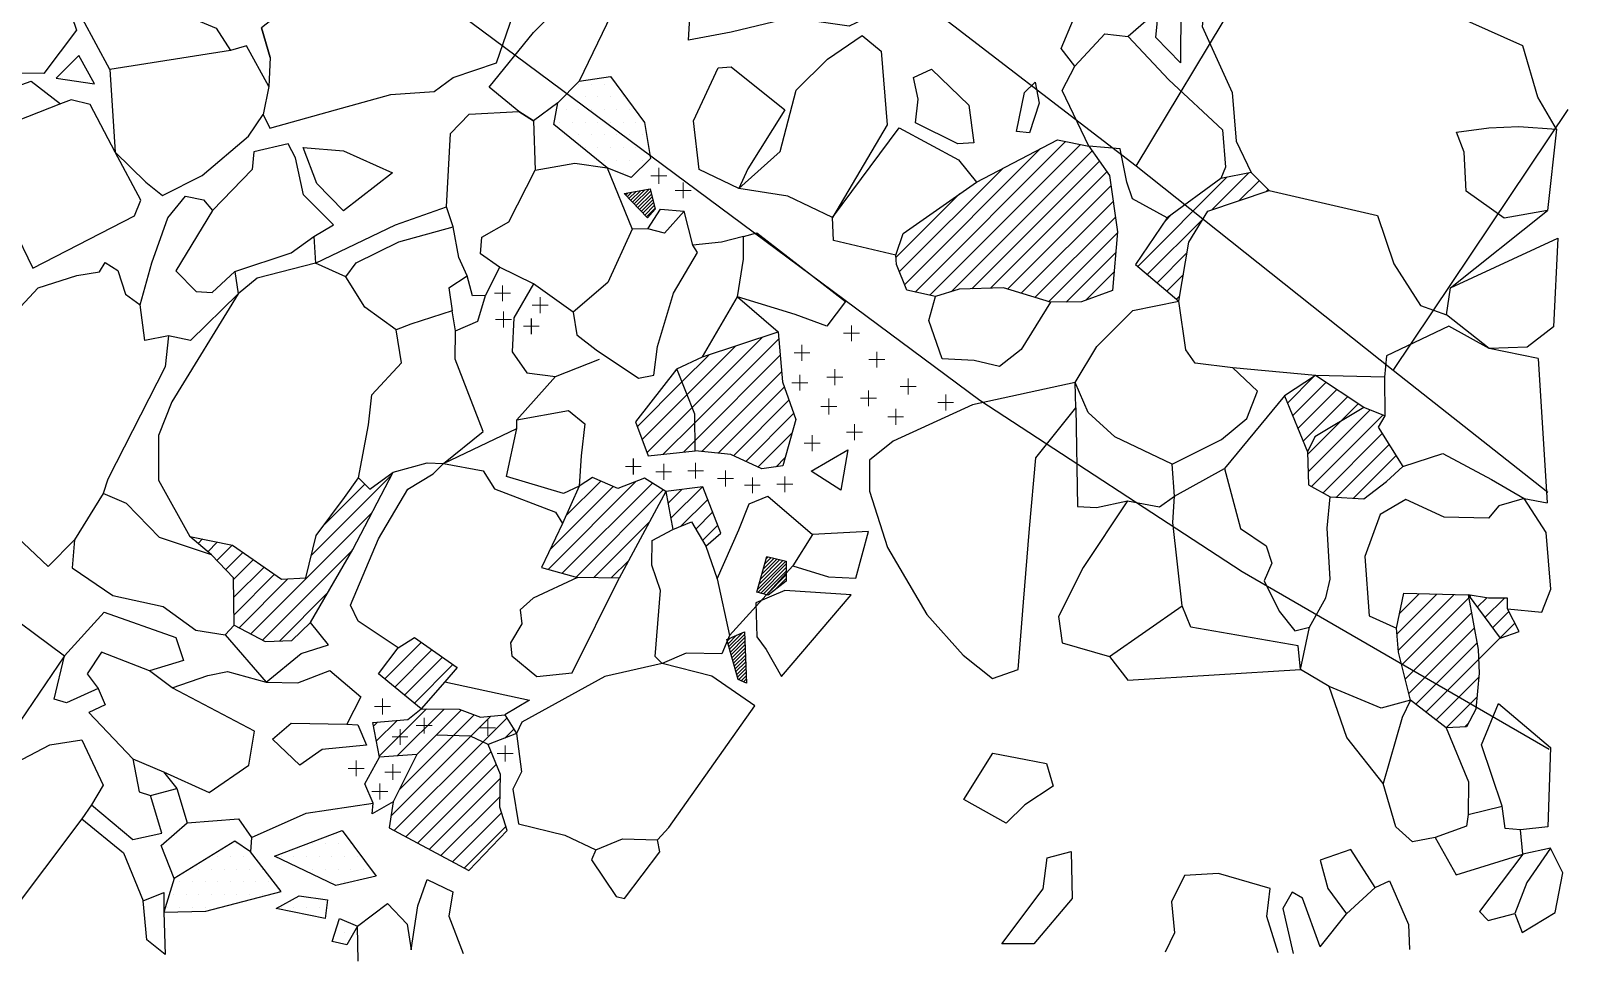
# Model space of a CAD drawing. Header units: metres. Extents: x -4.4 to -1.98, y -17.3 to -13.5.
# Drawn here: x -3.497 to -1.979, y -17.303 to -16.385 of the extents above; entities that cross this region are included whole.
import ezdxf

# ---------------------------------------------------------------- set-up
doc = ezdxf.new("R2010")
doc.units = ezdxf.units.M
doc.header["$LTSCALE"] = 25
doc.header["$MEASUREMENT"] = 0
doc.linetypes.add('STRICHPUNKTX2', pattern=[2, 1, -0.5, 0, -0.5])
doc.layers.get('0').update_dxf_attribs({"linetype": 'CONTINUOUS'})
for name, color, linetype in [('FEUER', 1, 'CONTINUOUS'), ('GRABUNGSGRENZE', 3, 'STRICHPUNKTX2'), ('KNOCHEN', 2, 'CONTINUOUS'), ('KNOCHENSCHRAFF', 2, 'CONTINUOUS'), ('STEINE', 4, 'CONTINUOUS'), ('STEINESCHRAFF', 4, 'CONTINUOUS')]:
    doc.layers.add(name, color=color, linetype=linetype)

# ---------------------------------------------------------------- blocks, each defined once
blk = doc.blocks.new('*X1')
at = {"color": 0}
for p, q in [((-214.11, -1621.25), (-204.77, -1611.91)), ((-207.92, -1613.3), (-205.97, -1611.34)), ((-212.92, -1621.83), (-204.71, -1613.62)), ((-211.16, -1621.84), (-204.2, -1614.87)), ((-208.9, -1621.35), (-203.17, -1615.62)), ((-206.65, -1620.86), (-202.15, -1616.36)), ((-215.29, -1620.67), (-212.66, -1618.03)), ((-204.55, -1620.53), (-201.28, -1617.26)), ((-216.48, -1620.08), (-215.36, -1618.96)), ((-202.47, -1620.21), (-200.91, -1618.65)), ((-262.43, -1664.27), (-247.56, -1649.4)), ((-260.97, -1664.58), (-246.09, -1649.69)), ((-263.47, -1663.54), (-250.03, -1650.1)), ((-258.86, -1664.23), (-244.95, -1650.32)), ((-256.81, -1663.95), (-244.22, -1651.36)), ((-263.98, -1662.28), (-253.72, -1652.02)), ((-254.98, -1663.89), (-243.49, -1652.4)), ((-240.45, -1661.74), (-231.67, -1652.96)), ((-233.08, -1656.13), (-229.46, -1652.51)), ((-253.29, -1663.97), (-243.09, -1653.77)), ((-230.42, -1655.24), (-228.45, -1653.27)), ((-227.76, -1654.35), (-227.56, -1654.15)), ((-264.31, -1660.84), (-258.04, -1654.58)), ((-251.94, -1664.38), (-242.87, -1655.32)), ((-250.59, -1664.8), (-242.65, -1656.86)), ((-239.5, -1662.55), (-234.01, -1657.06)), ((-237.81, -1657.32), (-237.08, -1656.59)), ((-249.24, -1665.22), (-242.44, -1658.43)), ((-247.5, -1665.25), (-242.62, -1660.37)), ((-238.54, -1663.36), (-235.59, -1660.41)), ((-245.54, -1665.05), (-242.79, -1662.31)), ((-237.58, -1664.17), (-235.94, -1662.53)), ((-236.62, -1664.98), (-236.3, -1664.65)), ((-284.95, -1674.41), (-280.12, -1669.59)), ((-284.44, -1675.68), (-277.48, -1668.71)), ((-284.17, -1677.17), (-275.88, -1668.88)), ((-285.45, -1673.14), (-282.77, -1670.47)), ((-284.15, -1678.92), (-275.74, -1670.51)), ((-286.1, -1672.03), (-285.95, -1671.88)), ((-285.95, -1671.88), (-285.89, -1671.82)), ((-283.48, -1680.01), (-275.61, -1672.15)), ((-225.66, -1675.23), (-223.05, -1672.62)), ((-289.86, -1677.56), (-285.45, -1673.14)), ((-281.87, -1680.18), (-275.35, -1673.65)), ((-225.15, -1676.48), (-221.87, -1673.21)), ((-224.63, -1677.74), (-220.81, -1673.91)), ((-289.38, -1678.84), (-284.95, -1674.41)), ((-288.89, -1680.12), (-284.44, -1675.68)), ((-280.36, -1680.43), (-274.88, -1674.95)), ((-224.12, -1678.99), (-219.74, -1674.62)), ((-220.42, -1677.06), (-218.68, -1675.32)), ((-287.29, -1680.29), (-284.17, -1677.17)), ((-279.15, -1680.99), (-274.42, -1676.26)), ((-223.67, -1680.31), (-220.42, -1677.06)), ((-223.62, -1682.02), (-217.52, -1675.92)), ((-223.29, -1683.47), (-216.24, -1676.42)), ((-277.95, -1681.56), (-274.58, -1678.19)), ((-222.15, -1684.1), (-216.31, -1678.25)), ((-285.3, -1680.07), (-284.15, -1678.92)), ((-220.81, -1684.52), (-215.62, -1679.33)), ((-276.15, -1681.53), (-275.27, -1680.64)), ((-219.15, -1684.63), (-214.94, -1680.42)), ((-322.04, -1690.29), (-314.14, -1682.39)), ((-320.76, -1687.25), (-316.75, -1683.23)), ((-298.66, -1691.66), (-289.95, -1682.95)), ((-297.27, -1692.04), (-288.36, -1683.13)), ((-296.89, -1686.35), (-293.46, -1682.93)), ((-298.46, -1689.69), (-292.23, -1683.46)), ((-295.88, -1692.42), (-287.28, -1683.81)), ((-286.82, -1685.13), (-285.46, -1683.77)), ((-286.54, -1686.61), (-283.44, -1683.52)), ((-285.57, -1687.41), (-282.9, -1684.74)), ((-328.01, -1698.03), (-316.06, -1686.08)), ((-284.08, -1687.68), (-282.41, -1686.01)), ((-294.17, -1692.47), (-288.65, -1686.95)), ((-283.42, -1688.79), (-281.91, -1687.29)), ((-333.21, -1689.09), (-332.77, -1688.65)), ((-332.26, -1689.91), (-331.31, -1688.95)), ((-331.36, -1690.77), (-329.84, -1689.25)), ((-330.48, -1691.66), (-328.79, -1689.97)), ((-329.7, -1692.64), (-327.74, -1690.69)), ((-326.86, -1698.65), (-318, -1689.79)), ((-292.43, -1692.5), (-290.7, -1690.77)), ((-329.68, -1694.4), (-326.7, -1691.42)), ((-329.66, -1696.15), (-325.66, -1692.14)), ((-329.16, -1697.41), (-324.34, -1692.59)), ((-325.17, -1698.73), (-320.43, -1693.98)), ((-214.84, -1698), (-210.93, -1694.09)), ((-214.7, -1699.63), (-209.21, -1694.13)), ((-214.58, -1695.97), (-212.66, -1694.05)), ((-214.38, -1701.07), (-207.76, -1694.45)), ((-207.67, -1694.36), (-207.52, -1694.21)), ((-206.92, -1695.38), (-205.99, -1694.45)), ((-206.17, -1696.4), (-204.25, -1694.48)), ((-214.03, -1702.49), (-207.49, -1695.95)), ((-211.99, -1705.75), (-203.2, -1696.97)), ((-205.42, -1697.42), (-203.81, -1695.81)), ((-213.68, -1703.91), (-207.23, -1697.45)), ((-314.77, -1702.47), (-311.17, -1698.86)), ((-313.8, -1703.27), (-310.13, -1699.59)), ((-212.98, -1704.97), (-206.96, -1698.95)), ((-312.83, -1704.06), (-309.09, -1700.32)), ((-311.86, -1704.86), (-308.05, -1701.05)), ((-211, -1706.53), (-206.79, -1702.32)), ((-210, -1707.3), (-206.95, -1704.25)), ((-315.33, -1710.1), (-310.65, -1705.42)), ((-313.54, -1710.07), (-308.91, -1705.45)), ((-311.64, -1709.95), (-307.23, -1705.54)), ((-307.99, -1708.06), (-305.94, -1706.01)), ((-315.9, -1707.14), (-315.51, -1706.74)), ((-315.62, -1708.62), (-313.57, -1706.57)), ((-306.29, -1708.12), (-304.31, -1706.15)), ((-305.08, -1708.69), (-302.74, -1706.35)), ((-302.93, -1708.31), (-302.05, -1707.43)), ((-208.14, -1707.2), (-207.81, -1706.87)), ((-314.17, -1716.01), (-306.29, -1708.12)), ((-313.84, -1717.44), (-305.08, -1708.69)), ((-313.33, -1713.4), (-307.99, -1708.06)), ((-312.69, -1718.06), (-304.28, -1709.65)), ((-311.54, -1718.68), (-303.76, -1710.9)), ((-310.39, -1719.3), (-303.36, -1712.27)), ((-309.24, -1719.91), (-303.39, -1714.07)), ((-308.09, -1720.53), (-303.24, -1715.69)), ((-306.94, -1721.15), (-302.82, -1717.04))]:
    blk.add_line(p, q, dxfattribs=at)
blk = doc.blocks.new('LB')
at = {"layer": 'FEUER', "const_width": 0.1}
for points in [[(0, 0), (0, -1.6)], [(-0.8, -0.8), (0.8, -0.8)]]:
    blk.add_lwpolyline(points, dxfattribs=at)
blk = doc.blocks.new('*X5')
at = {"color": 0}
for p, q in [((-383.75, -1680), (-383.75, -1680)), ((-386.875, -1681.25), (-386.875, -1681.25)), ((-385.625, -1681.25), (-385.625, -1681.25)), ((-384.375, -1681.25), (-384.375, -1681.25)), ((-387.5, -1682.5), (-387.5, -1682.5)), ((-386.25, -1682.5), (-386.25, -1682.5)), ((-385, -1682.5), (-385, -1682.5)), ((-417.5, -1697.5), (-417.5, -1697.5)), ((-416.25, -1697.5), (-416.25, -1697.5)), ((-420, -1700), (-420, -1700)), ((-419.375, -1698.75), (-419.375, -1698.75)), ((-418.75, -1700), (-418.75, -1700)), ((-418.125, -1698.75), (-418.125, -1698.75)), ((-417.5, -1700), (-417.5, -1700)), ((-416.875, -1698.75), (-416.875, -1698.75)), ((-416.25, -1700), (-416.25, -1700)), ((-420.625, -1701.25), (-420.625, -1701.25)), ((-419.375, -1701.25), (-419.375, -1701.25)), ((-418.125, -1701.25), (-418.125, -1701.25)), ((-416.875, -1701.25), (-416.875, -1701.25)), ((-415.625, -1701.25), (-415.625, -1701.25)), ((-421.25, -1702.5), (-421.25, -1702.5)), ((-420, -1702.5), (-420, -1702.5)), ((-418.75, -1702.5), (-418.75, -1702.5)), ((-417.5, -1702.5), (-417.5, -1702.5)), ((-416.25, -1702.5), (-416.25, -1702.5)), ((-420.625, -1703.75), (-420.625, -1703.75)), ((-419.375, -1703.75), (-419.375, -1703.75)), ((-418.125, -1703.75), (-418.125, -1703.75)), ((-416.875, -1703.75), (-416.875, -1703.75)), ((-421.25, -1705), (-421.25, -1705)), ((-420, -1705), (-420, -1705)), ((-418.75, -1705), (-418.75, -1705)), ((-417.5, -1705), (-417.5, -1705)), ((-420, -1707.5), (-420, -1707.5)), ((-418.125, -1706.25), (-418.125, -1706.25)), ((-421.875, -1708.75), (-421.875, -1708.75)), ((-420.625, -1708.75), (-420.625, -1708.75)), ((-419.375, -1708.75), (-419.375, -1708.75)), ((-422.5, -1710), (-422.5, -1710)), ((-421.25, -1710), (-421.25, -1710)), ((-420, -1710), (-420, -1710)), ((-418.75, -1710), (-418.75, -1710)), ((-421.875, -1711.25), (-421.875, -1711.25)), ((-420.625, -1711.25), (-420.625, -1711.25)), ((-419.375, -1711.25), (-419.375, -1711.25)), ((-329.375, -1718.75), (-329.375, -1718.75)), ((-321.875, -1718.75), (-321.875, -1718.75)), ((-320.625, -1718.75), (-320.625, -1718.75)), ((-319.375, -1718.75), (-319.375, -1718.75)), ((-318.125, -1718.75), (-318.125, -1718.75)), ((-333.125, -1721.25), (-333.125, -1721.25)), ((-331.875, -1721.25), (-331.875, -1721.25)), ((-331.25, -1720), (-331.25, -1720)), ((-330.625, -1721.25), (-330.625, -1721.25)), ((-330, -1720), (-330, -1720)), ((-329.375, -1721.25), (-329.375, -1721.25)), ((-328.75, -1720), (-328.75, -1720)), ((-328.125, -1721.25), (-328.125, -1721.25)), ((-326.875, -1721.25), (-326.875, -1721.25)), ((-325, -1720), (-325, -1720)), ((-323.75, -1720), (-323.75, -1720)), ((-322.5, -1720), (-322.5, -1720)), ((-321.875, -1721.25), (-321.875, -1721.25)), ((-321.25, -1720), (-321.25, -1720)), ((-320.625, -1721.25), (-320.625, -1721.25)), ((-320, -1720), (-320, -1720)), ((-319.375, -1721.25), (-319.375, -1721.25)), ((-318.75, -1720), (-318.75, -1720)), ((-318.125, -1721.25), (-318.125, -1721.25)), ((-317.5, -1720), (-317.5, -1720)), ((-316.875, -1721.25), (-316.875, -1721.25)), ((-335, -1722.5), (-335, -1722.5)), ((-333.75, -1722.5), (-333.75, -1722.5)), ((-332.5, -1722.5), (-332.5, -1722.5)), ((-331.25, -1722.5), (-331.25, -1722.5)), ((-330, -1722.5), (-330, -1722.5)), ((-328.75, -1722.5), (-328.75, -1722.5)), ((-327.5, -1722.5), (-327.5, -1722.5)), ((-326.25, -1722.5), (-326.25, -1722.5)), ((-320, -1722.5), (-320, -1722.5)), ((-318.75, -1722.5), (-318.75, -1722.5)), ((-335.625, -1723.75), (-335.625, -1723.75)), ((-334.375, -1723.75), (-334.375, -1723.75)), ((-333.125, -1723.75), (-333.125, -1723.75)), ((-331.875, -1723.75), (-331.875, -1723.75)), ((-330.625, -1723.75), (-330.625, -1723.75)), ((-329.375, -1723.75), (-329.375, -1723.75)), ((-328.125, -1723.75), (-328.125, -1723.75)), ((-326.875, -1723.75), (-326.875, -1723.75)), ((-336.25, -1725), (-336.25, -1725)), ((-335, -1725), (-335, -1725)), ((-333.75, -1725), (-333.75, -1725)), ((-332.5, -1725), (-332.5, -1725)), ((-331.25, -1725), (-331.25, -1725)), ((-325, -1725), (-325, -1725)), ((-323.75, -1725), (-323.75, -1725)), ((-322.5, -1725), (-322.5, -1725)), ((-321.25, -1725), (-321.25, -1725)), ((-318.75, -1727.5), (-318.75, -1727.5))]:
    blk.add_line(p, q, dxfattribs=at)
blk = doc.blocks.new('*X6')
at = {"color": 0}
for p, q in [((-288.75, -1612.5), (-288.75, -1612.5)), ((-296.25, -1615), (-296.25, -1615)), ((-295, -1615), (-295, -1615)), ((-294.375, -1613.75), (-294.375, -1613.75)), ((-293.75, -1615), (-293.75, -1615)), ((-293.125, -1613.75), (-293.125, -1613.75)), ((-292.5, -1615), (-292.5, -1615)), ((-291.875, -1613.75), (-291.875, -1613.75)), ((-291.25, -1615), (-291.25, -1615)), ((-290.625, -1613.75), (-290.625, -1613.75)), ((-290, -1615), (-290, -1615)), ((-289.375, -1613.75), (-289.375, -1613.75)), ((-288.75, -1615), (-288.75, -1615)), ((-288.125, -1613.75), (-288.125, -1613.75)), ((-287.5, -1615), (-287.5, -1615)), ((-286.875, -1613.75), (-286.875, -1613.75)), ((-298.125, -1616.25), (-298.125, -1616.25)), ((-296.875, -1616.25), (-296.875, -1616.25)), ((-295.625, -1616.25), (-295.625, -1616.25)), ((-294.375, -1616.25), (-294.375, -1616.25)), ((-293.125, -1616.25), (-293.125, -1616.25)), ((-291.875, -1616.25), (-291.875, -1616.25)), ((-290.625, -1616.25), (-290.625, -1616.25)), ((-289.375, -1616.25), (-289.375, -1616.25)), ((-288.125, -1616.25), (-288.125, -1616.25)), ((-286.875, -1616.25), (-286.875, -1616.25)), ((-300, -1617.5), (-300, -1617.5)), ((-298.75, -1617.5), (-298.75, -1617.5)), ((-297.5, -1617.5), (-297.5, -1617.5)), ((-296.25, -1617.5), (-296.25, -1617.5)), ((-295, -1617.5), (-295, -1617.5)), ((-293.75, -1617.5), (-293.75, -1617.5)), ((-292.5, -1617.5), (-292.5, -1617.5)), ((-291.25, -1617.5), (-291.25, -1617.5)), ((-290, -1617.5), (-290, -1617.5)), ((-288.75, -1617.5), (-288.75, -1617.5)), ((-287.5, -1617.5), (-287.5, -1617.5)), ((-286.25, -1617.5), (-286.25, -1617.5)), ((-301.875, -1618.75), (-301.875, -1618.75)), ((-300.625, -1618.75), (-300.625, -1618.75)), ((-299.375, -1618.75), (-299.375, -1618.75)), ((-298.125, -1618.75), (-298.125, -1618.75)), ((-296.875, -1618.75), (-296.875, -1618.75)), ((-295.625, -1618.75), (-295.625, -1618.75)), ((-294.375, -1618.75), (-294.375, -1618.75)), ((-293.125, -1618.75), (-293.125, -1618.75)), ((-291.875, -1618.75), (-291.875, -1618.75)), ((-290.625, -1618.75), (-290.625, -1618.75)), ((-289.375, -1618.75), (-289.375, -1618.75)), ((-288.125, -1618.75), (-288.125, -1618.75)), ((-286.875, -1618.75), (-286.875, -1618.75)), ((-302.5, -1620), (-302.5, -1620)), ((-301.25, -1620), (-301.25, -1620)), ((-300, -1620), (-300, -1620)), ((-298.75, -1620), (-298.75, -1620)), ((-297.5, -1620), (-297.5, -1620)), ((-296.25, -1620), (-296.25, -1620)), ((-295, -1620), (-295, -1620)), ((-293.75, -1620), (-293.75, -1620)), ((-292.5, -1620), (-292.5, -1620)), ((-291.25, -1620), (-291.25, -1620)), ((-290, -1620), (-290, -1620)), ((-288.75, -1620), (-288.75, -1620)), ((-287.5, -1620), (-287.5, -1620)), ((-303.75, -1622.5), (-303.75, -1622.5)), ((-303.125, -1621.25), (-303.125, -1621.25)), ((-302.5, -1622.5), (-302.5, -1622.5)), ((-301.875, -1621.25), (-301.875, -1621.25)), ((-301.25, -1622.5), (-301.25, -1622.5)), ((-300.625, -1621.25), (-300.625, -1621.25)), ((-300, -1622.5), (-300, -1622.5)), ((-299.375, -1621.25), (-299.375, -1621.25)), ((-298.75, -1622.5), (-298.75, -1622.5)), ((-298.125, -1621.25), (-298.125, -1621.25)), ((-297.5, -1622.5), (-297.5, -1622.5)), ((-296.875, -1621.25), (-296.875, -1621.25)), ((-296.25, -1622.5), (-296.25, -1622.5)), ((-295.625, -1621.25), (-295.625, -1621.25)), ((-295, -1622.5), (-295, -1622.5)), ((-294.375, -1621.25), (-294.375, -1621.25)), ((-293.75, -1622.5), (-293.75, -1622.5)), ((-293.125, -1621.25), (-293.125, -1621.25)), ((-292.5, -1622.5), (-292.5, -1622.5)), ((-291.875, -1621.25), (-291.875, -1621.25)), ((-291.25, -1622.5), (-291.25, -1622.5)), ((-290.625, -1621.25), (-290.625, -1621.25)), ((-290, -1622.5), (-290, -1622.5)), ((-289.375, -1621.25), (-289.375, -1621.25)), ((-288.75, -1622.5), (-288.75, -1622.5)), ((-288.125, -1621.25), (-288.125, -1621.25)), ((-287.5, -1622.5), (-287.5, -1622.5)), ((-286.875, -1621.25), (-286.875, -1621.25)), ((-304.375, -1623.75), (-304.375, -1623.75)), ((-303.125, -1623.75), (-303.125, -1623.75)), ((-301.875, -1623.75), (-301.875, -1623.75)), ((-300.625, -1623.75), (-300.625, -1623.75)), ((-299.375, -1623.75), (-299.375, -1623.75)), ((-298.125, -1623.75), (-298.125, -1623.75)), ((-296.875, -1623.75), (-296.875, -1623.75)), ((-295.625, -1623.75), (-295.625, -1623.75)), ((-294.375, -1623.75), (-294.375, -1623.75)), ((-293.125, -1623.75), (-293.125, -1623.75)), ((-291.875, -1623.75), (-291.875, -1623.75)), ((-290.625, -1623.75), (-290.625, -1623.75)), ((-289.375, -1623.75), (-289.375, -1623.75)), ((-288.125, -1623.75), (-288.125, -1623.75)), ((-286.875, -1623.75), (-286.875, -1623.75)), ((-305, -1625), (-305, -1625)), ((-303.75, -1625), (-303.75, -1625)), ((-302.5, -1625), (-302.5, -1625)), ((-301.25, -1625), (-301.25, -1625)), ((-300, -1625), (-300, -1625)), ((-298.75, -1625), (-298.75, -1625)), ((-297.5, -1625), (-297.5, -1625)), ((-296.25, -1625), (-296.25, -1625)), ((-295, -1625), (-295, -1625)), ((-293.75, -1625), (-293.75, -1625)), ((-292.5, -1625), (-292.5, -1625)), ((-291.25, -1625), (-291.25, -1625)), ((-290, -1625), (-290, -1625)), ((-288.75, -1625), (-288.75, -1625)), ((-287.5, -1625), (-287.5, -1625)), ((-305.625, -1626.25), (-305.625, -1626.25)), ((-304.375, -1626.25), (-304.375, -1626.25)), ((-303.125, -1626.25), (-303.125, -1626.25)), ((-301.875, -1626.25), (-301.875, -1626.25)), ((-300.625, -1626.25), (-300.625, -1626.25)), ((-299.375, -1626.25), (-299.375, -1626.25)), ((-298.125, -1626.25), (-298.125, -1626.25)), ((-296.875, -1626.25), (-296.875, -1626.25)), ((-295.625, -1626.25), (-295.625, -1626.25)), ((-294.375, -1626.25), (-294.375, -1626.25)), ((-293.125, -1626.25), (-293.125, -1626.25)), ((-291.875, -1626.25), (-291.875, -1626.25)), ((-290.625, -1626.25), (-290.625, -1626.25)), ((-289.375, -1626.25), (-289.375, -1626.25)), ((-288.125, -1626.25), (-288.125, -1626.25)), ((-286.875, -1626.25), (-286.875, -1626.25)), ((-306.25, -1627.5), (-306.25, -1627.5)), ((-305, -1627.5), (-305, -1627.5)), ((-303.75, -1627.5), (-303.75, -1627.5)), ((-302.5, -1627.5), (-302.5, -1627.5)), ((-301.25, -1627.5), (-301.25, -1627.5)), ((-300, -1627.5), (-300, -1627.5)), ((-298.75, -1627.5), (-298.75, -1627.5)), ((-297.5, -1627.5), (-297.5, -1627.5)), ((-296.25, -1627.5), (-296.25, -1627.5)), ((-295, -1627.5), (-295, -1627.5)), ((-293.75, -1627.5), (-293.75, -1627.5)), ((-292.5, -1627.5), (-292.5, -1627.5)), ((-291.25, -1627.5), (-291.25, -1627.5)), ((-290, -1627.5), (-290, -1627.5)), ((-288.75, -1627.5), (-288.75, -1627.5)), ((-287.5, -1627.5), (-287.5, -1627.5)), ((-286.25, -1627.5), (-286.25, -1627.5)), ((-305.625, -1628.75), (-305.625, -1628.75)), ((-305, -1630), (-305, -1630)), ((-304.375, -1628.75), (-304.375, -1628.75)), ((-303.75, -1630), (-303.75, -1630)), ((-303.125, -1628.75), (-303.125, -1628.75)), ((-302.5, -1630), (-302.5, -1630)), ((-301.875, -1628.75), (-301.875, -1628.75)), ((-301.25, -1630), (-301.25, -1630)), ((-300.625, -1628.75), (-300.625, -1628.75)), ((-300, -1630), (-300, -1630)), ((-299.375, -1628.75), (-299.375, -1628.75)), ((-298.75, -1630), (-298.75, -1630)), ((-298.125, -1628.75), (-298.125, -1628.75)), ((-297.5, -1630), (-297.5, -1630)), ((-296.875, -1628.75), (-296.875, -1628.75)), ((-296.25, -1630), (-296.25, -1630)), ((-295.625, -1628.75), (-295.625, -1628.75)), ((-295, -1630), (-295, -1630)), ((-294.375, -1628.75), (-294.375, -1628.75)), ((-293.75, -1630), (-293.75, -1630)), ((-293.125, -1628.75), (-293.125, -1628.75)), ((-292.5, -1630), (-292.5, -1630)), ((-291.875, -1628.75), (-291.875, -1628.75)), ((-291.25, -1630), (-291.25, -1630)), ((-290.625, -1628.75), (-290.625, -1628.75)), ((-290, -1630), (-290, -1630)), ((-289.375, -1628.75), (-289.375, -1628.75)), ((-288.75, -1630), (-288.75, -1630)), ((-288.125, -1628.75), (-288.125, -1628.75)), ((-287.5, -1630), (-287.5, -1630)), ((-286.875, -1628.75), (-286.875, -1628.75)), ((-304.375, -1631.25), (-304.375, -1631.25)), ((-303.125, -1631.25), (-303.125, -1631.25)), ((-301.875, -1631.25), (-301.875, -1631.25)), ((-300.625, -1631.25), (-300.625, -1631.25)), ((-299.375, -1631.25), (-299.375, -1631.25)), ((-298.125, -1631.25), (-298.125, -1631.25)), ((-296.875, -1631.25), (-296.875, -1631.25)), ((-295.625, -1631.25), (-295.625, -1631.25)), ((-294.375, -1631.25), (-294.375, -1631.25)), ((-293.125, -1631.25), (-293.125, -1631.25)), ((-291.875, -1631.25), (-291.875, -1631.25)), ((-290.625, -1631.25), (-290.625, -1631.25)), ((-289.375, -1631.25), (-289.375, -1631.25)), ((-288.125, -1631.25), (-288.125, -1631.25)), ((-303.75, -1632.5), (-303.75, -1632.5)), ((-302.5, -1632.5), (-302.5, -1632.5)), ((-301.25, -1632.5), (-301.25, -1632.5)), ((-300, -1632.5), (-300, -1632.5)), ((-298.75, -1632.5), (-298.75, -1632.5)), ((-297.5, -1632.5), (-297.5, -1632.5)), ((-296.25, -1632.5), (-296.25, -1632.5)), ((-295, -1632.5), (-295, -1632.5)), ((-293.75, -1632.5), (-293.75, -1632.5)), ((-292.5, -1632.5), (-292.5, -1632.5)), ((-303.125, -1633.75), (-303.125, -1633.75)), ((-301.875, -1633.75), (-301.875, -1633.75)), ((-300.625, -1633.75), (-300.625, -1633.75)), ((-299.375, -1633.75), (-299.375, -1633.75)), ((-298.125, -1633.75), (-298.125, -1633.75)), ((-295.625, -1643.75), (-295.625, -1643.75)), ((-294.375, -1643.75), (-294.375, -1643.75)), ((-293.125, -1643.75), (-293.125, -1643.75)), ((-296.25, -1645), (-296.25, -1645)), ((-295, -1645), (-295, -1645)), ((-293.75, -1645), (-293.75, -1645)), ((-292.5, -1645), (-292.5, -1645)), ((-291.25, -1645), (-291.25, -1645)), ((-296.875, -1646.25), (-296.875, -1646.25)), ((-295.625, -1646.25), (-295.625, -1646.25)), ((-294.375, -1646.25), (-294.375, -1646.25)), ((-293.125, -1646.25), (-293.125, -1646.25)), ((-291.875, -1646.25), (-291.875, -1646.25)), ((-290.625, -1646.25), (-290.625, -1646.25)), ((-297.5, -1647.5), (-297.5, -1647.5)), ((-296.25, -1647.5), (-296.25, -1647.5)), ((-295, -1647.5), (-295, -1647.5)), ((-293.75, -1647.5), (-293.75, -1647.5)), ((-292.5, -1647.5), (-292.5, -1647.5)), ((-291.25, -1647.5), (-291.25, -1647.5)), ((-290, -1647.5), (-290, -1647.5)), ((-295.625, -1648.75), (-295.625, -1648.75)), ((-294.375, -1648.75), (-294.375, -1648.75)), ((-293.125, -1648.75), (-293.125, -1648.75)), ((-291.875, -1648.75), (-291.875, -1648.75)), ((-290.625, -1648.75), (-290.625, -1648.75)), ((-289.375, -1648.75), (-289.375, -1648.75)), ((-295, -1650), (-295, -1650)), ((-293.75, -1650), (-293.75, -1650)), ((-293.125, -1651.25), (-293.125, -1651.25)), ((-292.5, -1650), (-292.5, -1650)), ((-291.875, -1651.25), (-291.875, -1651.25)), ((-291.25, -1650), (-291.25, -1650)), ((-290.625, -1651.25), (-290.625, -1651.25)), ((-290, -1650), (-290, -1650)), ((-289.375, -1651.25), (-289.375, -1651.25)), ((-288.75, -1650), (-288.75, -1650)), ((-291.25, -1652.5), (-291.25, -1652.5)), ((-290, -1652.5), (-290, -1652.5))]:
    blk.add_line(p, q, dxfattribs=at)
blk = doc.blocks.new('*X8')
at = {"color": 0}
for p, q in [((-290.84, -1654.85), (-290.4, -1654.41)), ((-290.67, -1655.03), (-289.97, -1654.33)), ((-290.5, -1655.21), (-289.54, -1654.26)), ((-290.32, -1655.39), (-289.11, -1654.18)), ((-290.15, -1655.57), (-288.68, -1654.1)), ((-289.98, -1655.75), (-288.53, -1654.31)), ((-291.01, -1654.67), (-290.83, -1654.49)), ((-289.8, -1655.93), (-288.46, -1654.59)), ((-289.63, -1656.12), (-288.39, -1654.87)), ((-289.46, -1656.3), (-288.32, -1655.15)), ((-289.29, -1656.48), (-288.24, -1655.44)), ((-289.11, -1656.66), (-288.17, -1655.72)), ((-288.94, -1656.84), (-288.1, -1656)), ((-277.96, -1693.59), (-275.2, -1690.83)), ((-277.82, -1693.1), (-275.49, -1690.76)), ((-277.69, -1692.61), (-275.77, -1690.69)), ((-277.55, -1692.12), (-276.06, -1690.63)), ((-277.42, -1691.63), (-276.34, -1690.56)), ((-277.28, -1691.14), (-276.63, -1690.49)), ((-277.15, -1690.65), (-276.92, -1690.42)), ((-277.94, -1693.92), (-275.14, -1691.12)), ((-277.66, -1694), (-275.14, -1691.48)), ((-277.39, -1694.07), (-275.14, -1691.83)), ((-277.11, -1694.15), (-275.14, -1692.18)), ((-276.41, -1693.81), (-275.14, -1692.54)), ((-280.96, -1698.71), (-280.69, -1698.44)), ((-280.88, -1698.99), (-280.06, -1698.16)), ((-280.81, -1699.26), (-279.43, -1697.88)), ((-280.73, -1699.54), (-279.26, -1698.07)), ((-280.65, -1699.81), (-279.25, -1698.41)), ((-280.57, -1700.09), (-279.23, -1698.75)), ((-280.5, -1700.37), (-279.22, -1699.09)), ((-280.42, -1700.64), (-279.21, -1699.43)), ((-280.34, -1700.92), (-279.19, -1699.77)), ((-280.26, -1701.19), (-279.18, -1700.11)), ((-280.19, -1701.47), (-279.17, -1700.45)), ((-280.11, -1701.75), (-279.15, -1700.79)), ((-280.03, -1702.02), (-279.14, -1701.13)), ((-279.95, -1702.3), (-279.13, -1701.47)), ((-279.86, -1702.56), (-279.11, -1701.81)), ((-279.61, -1702.66), (-279.1, -1702.15)), ((-279.37, -1702.77), (-279.09, -1702.49)), ((-279.12, -1702.88), (-279.07, -1702.83))]:
    blk.add_line(p, q, dxfattribs=at)

msp = doc.modelspace()

# ---------------------------------------------------------------- linework, layer by layer
at = {"layer": 'GRABUNGSGRENZE', "flags": 128}
for points in [[(-1.9996, -16.8405), (-2.1522, -16.7202), (-2.406, -16.5184), (-3.0859, -15.9956), (-3.361, -15.7907), (-4.374, -15.0487)], [(-1.9984, -17.0944), (-2.3015, -16.9191), (-2.5604, -16.7498), (-4.353, -15.4177)]]:
    msp.add_lwpolyline(points, dxfattribs=at)
at = {"layer": 'GRABUNGSGRENZE'}
for points in [[(-2.406, -16.5184), (-1.9966, -15.8394)], [(-2.1522, -16.7202), (-1.9794, -16.4624)]]:
    msp.add_lwpolyline(points, dxfattribs=at)
at = {"layer": 'KNOCHEN'}
for points in [[(-2.8885, -16.5694), (-2.9113, -16.5454), (-2.8859, -16.5409), (-2.8808, -16.5607)], [(-2.7514, -16.9283), (-2.7692, -16.942), (-2.7804, -16.939), (-2.7707, -16.9038), (-2.7514, -16.9084)], [(-2.7988, -17.0254), (-2.81, -16.9857), (-2.7927, -16.9781), (-2.7907, -17.029)]]:
    msp.add_lwpolyline(points, close=True, dxfattribs=at)
at = {"layer": 'STEINE'}
for points in [[(-3.2695, -16.3817), (-3.2608, -16.4112), (-3.2624, -16.4397), (-3.268, -16.4672), (-3.2614, -16.4809), (-3.1963, -16.4627), (-3.1418, -16.4475), (-3.099, -16.4445), (-3.0802, -16.4307), (-3.0374, -16.4165), (-3.0211, -16.3687), (-3.0435, -16.3336), (-3.0887, -16.2949), (-3.1523, -16.251), (-3.247, -16.3344), (-3.2384, -16.3573), (-3.2695, -16.3817), (-3.2608, -16.4112)], [(-2.9163, -16.9251), (-2.9575, -16.9245), (-3.0013, -16.9448), (-3.014, -16.9565), (-3.0125, -16.9703), (-3.0238, -16.9891), (-3.0222, -17.0018), (-2.9978, -17.0222), (-2.9627, -17.0187)]]:
    msp.add_lwpolyline(points, close=True, dxfattribs=at)
for points in [[(-3.4522, -16.3841), (-3.4843, -16.4268), (-3.526, -16.4267), (-3.5438, -16.4277), (-3.5677, -16.3921), (-3.5616, -16.3544), (-3.5366, -16.3046), (-3.5177, -16.2939), (-3.4852, -16.3194), (-3.4664, -16.3423), (-3.4522, -16.3841)], [(-2.8481, -16.3938), (-2.8455, -16.3551), (-2.8541, -16.348), (-2.8429, -16.3119), (-2.8017, -16.3175), (-2.7477, -16.3023), (-2.7086, -16.3024), (-2.6836, -16.3283), (-2.6618, -16.367), (-2.6893, -16.3802), (-2.7468, -16.372), (-2.8058, -16.3862), (-2.8481, -16.3938)], [(-3.4191, -16.4228), (-3.4461, -16.3729), (-3.3987, -16.3225), (-3.3585, -16.3409), (-3.3458, -16.3689), (-3.3143, -16.3822), (-3.3, -16.4041)], [(-1.9911, -16.4817), (-2.0094, -16.4501), (-2.0241, -16.3997), (-2.1472, -16.3441), (-2.2307, -16.3196), (-2.2719, -16.3328), (-2.3391, -16.3648), (-2.3407, -16.3806), (-2.3112, -16.4458), (-2.3072, -16.4936), (-2.2925, -16.5247), (-2.2747, -16.5425)], [(-2.9769, -16.4558), (-3.0008, -16.4736), (-3.0156, -16.4644), (-3.0446, -16.4404), (-3.0008, -16.3865), (-2.9564, -16.3423), (-2.9244, -16.3688), (-2.956, -16.4344)], [(-2.4664, -16.4197), (-2.4801, -16.4023), (-2.4679, -16.3733), (-2.4368, -16.3652), (-2.4129, -16.3464), (-2.3839, -16.3643), (-2.414, -16.3902)], [(-2.3621, -16.4162), (-2.3865, -16.3912), (-2.3839, -16.3643), (-2.362, -16.3607), (-2.3621, -16.4162)], [(-2.7984, -16.5404), (-2.7576, -16.5038), (-2.7418, -16.4433), (-2.7107, -16.4128), (-2.6766, -16.3894), (-2.6578, -16.4047), (-2.6517, -16.4775), (-2.7058, -16.569), (-2.75, -16.5481), (-2.7984, -16.5404)], [(-2.3755, -16.5694), (-2.4096, -16.5505), (-2.4151, -16.5342), (-2.4217, -16.5011), (-2.4528, -16.4985), (-2.4792, -16.4436), (-2.4664, -16.4197), (-2.4369, -16.3876), (-2.414, -16.3902), (-2.3738, -16.433), (-2.3209, -16.4824), (-2.3179, -16.5195), (-2.3225, -16.5307)], [(-3.2624, -16.4397), (-3.2842, -16.3995), (-3.3, -16.4041), (-3.4191, -16.4228), (-3.4141, -16.5047), (-3.3836, -16.5343), (-3.3673, -16.5475), (-3.3281, -16.5277), (-3.2823, -16.4886), (-3.268, -16.4672)], [(-3.4721, -16.4314), (-3.4344, -16.437), (-3.4497, -16.409), (-3.4721, -16.4314)], [(-2.7984, -16.5404), (-2.8375, -16.5216), (-2.8431, -16.4737), (-2.8186, -16.4213), (-2.8059, -16.4203), (-2.753, -16.4626), (-2.7892, -16.5211), (-2.7984, -16.5404)], [(-2.6237, -16.4755), (-2.6212, -16.4521), (-2.6257, -16.4307), (-2.6079, -16.4226), (-2.5713, -16.4582), (-2.5662, -16.4954), (-2.582, -16.4964), (-2.6237, -16.4755)], [(-3.5145, -16.5789), (-3.5374, -16.5814), (-3.5689, -16.5443), (-3.5785, -16.5239), (-3.5551, -16.4761), (-3.5108, -16.4395), (-3.497, -16.4344), (-3.468, -16.4568)], [(-2.9281, -16.52), (-2.981, -16.4772), (-2.9769, -16.4558), (-2.956, -16.4344), (-2.925, -16.4299), (-2.8914, -16.4752), (-2.8854, -16.5108), (-2.9047, -16.5297), (-2.9281, -16.52)], [(-2.524, -16.4842), (-2.5163, -16.4456), (-2.5056, -16.4354), (-2.5016, -16.4563), (-2.5113, -16.4853), (-2.524, -16.4842)], [(-3.5145, -16.5789), (-3.4952, -16.6191), (-3.3948, -16.5673), (-3.3887, -16.5521), (-3.4141, -16.5047), (-3.4385, -16.4574), (-3.4573, -16.4528), (-3.468, -16.4568), (-3.5113, -16.4741), (-3.521, -16.5021), (-3.5145, -16.5789)], [(-3.0346, -16.6181), (-3.0483, -16.6461), (-3.0611, -16.6465), (-3.0666, -16.6267), (-3.0748, -16.6084), (-3.0803, -16.5783), (-3.0869, -16.5585), (-3.0828, -16.4862), (-3.0645, -16.4669), (-3.0156, -16.4644), (-3.0008, -16.4736), (-2.9994, -16.5224)], [(-2.6432, -16.6063), (-2.7048, -16.5919), (-2.7058, -16.569), (-2.64, -16.4805), (-2.5815, -16.5122), (-2.5637, -16.5341)], [(-1.9999, -16.5621), (-2.0426, -16.5697), (-2.0803, -16.5432), (-2.0823, -16.5045), (-2.0899, -16.4847), (-2.0578, -16.4806), (-2.0283, -16.4791), (-1.9911, -16.4817), (-1.9999, -16.5621)], [(-3.318, -16.5623), (-3.3542, -16.6218), (-3.3339, -16.6422), (-3.3181, -16.6432), (-3.2957, -16.6224), (-3.2402, -16.6041), (-3.2178, -16.5879), (-3.1984, -16.5762), (-3.2279, -16.5466), (-3.236, -16.51), (-3.2431, -16.4962), (-3.2772, -16.5043), (-3.2788, -16.5216), (-3.318, -16.5623)], [(-2.4906, -16.6527), (-2.5369, -16.6384), (-2.5806, -16.6399), (-2.6041, -16.647), (-2.6325, -16.6409), (-2.6427, -16.6154), (-2.6432, -16.6063), (-2.6361, -16.5849), (-2.5637, -16.5341), (-2.4838, -16.4924), (-2.4528, -16.4985), (-2.4324, -16.5276), (-2.4243, -16.5831), (-2.4295, -16.6411), (-2.46, -16.6522), (-2.4906, -16.6527)], [(-3.1887, -16.5624), (-3.2147, -16.5354), (-3.2284, -16.4998), (-3.1887, -16.5034), (-3.1403, -16.5248), (-3.1887, -16.5624)], [(-2.9994, -16.5224), (-2.9602, -16.5153), (-2.9281, -16.52), (-2.9037, -16.5805), (-2.9277, -16.6334), (-2.9618, -16.6624), (-3.001, -16.6344), (-3.0346, -16.6181), (-3.0534, -16.6048), (-3.0519, -16.5885), (-3.0254, -16.5733), (-2.9994, -16.5224)], [(-2.2747, -16.5425), (-2.2925, -16.5247), (-2.3225, -16.5307), (-2.3755, -16.5694), (-2.4066, -16.6156), (-2.3638, -16.6518)], [(-2.1609, -16.7268), (-2.2291, -16.7252), (-2.3105, -16.7175), (-2.3476, -16.7129), (-2.3568, -16.6997), (-2.3638, -16.6518), (-2.3541, -16.5933), (-2.3353, -16.5628), (-2.2747, -16.5425), (-2.1678, -16.567), (-2.1516, -16.6149), (-2.1252, -16.6561), (-2.0997, -16.6653)], [(-3.2957, -16.6224), (-3.2926, -16.6443), (-3.2926, -16.6443), (-3.3395, -16.6905), (-3.3614, -16.6859), (-3.3848, -16.6905), (-3.3893, -16.6554), (-3.3776, -16.6137), (-3.3618, -16.5694), (-3.3444, -16.548), (-3.3266, -16.5516), (-3.318, -16.5623)], [(-3.2178, -16.5879), (-3.2163, -16.6143), (-3.1373, -16.5762), (-3.0869, -16.5585)], [(-2.9618, -16.6624), (-2.9583, -16.6848), (-2.939, -16.6996), (-2.8973, -16.7276), (-2.882, -16.7246), (-2.8784, -16.6966), (-2.8626, -16.6437), (-2.8391, -16.6035), (-2.8437, -16.5964), (-2.8523, -16.5628), (-2.8717, -16.5846), (-2.888, -16.5801), (-2.9037, -16.5805)], [(-2.888, -16.5801), (-2.8757, -16.5607), (-2.8523, -16.5628)], [(-2.7938, -16.5878), (-2.8152, -16.5934), (-2.8437, -16.5964), (-2.8523, -16.5628)], [(-2.0956, -16.6384), (-1.9999, -16.5621)], [(-3.1862, -16.6276), (-3.1761, -16.6139), (-3.1338, -16.593), (-3.0803, -16.5783)], [(-2.6931, -16.652), (-2.7115, -16.6764), (-2.7425, -16.6647), (-2.7995, -16.6473), (-2.7938, -16.6102), (-2.7938, -16.5878), (-2.7806, -16.5842), (-2.6931, -16.652)], [(-1.9939, -16.6771), (-2.0199, -16.697), (-2.0575, -16.6984), (-2.0997, -16.6653), (-2.0956, -16.6384), (-1.9897, -16.5896), (-1.9939, -16.6771)], [(-3.3614, -16.6859), (-3.3645, -16.7165), (-3.4211, -16.8274), (-3.4257, -16.8416), (-3.4542, -16.8874), (-3.4802, -16.9138), (-3.5356, -16.8613), (-3.5524, -16.8618), (-3.5809, -16.8247), (-3.5548, -16.7478), (-3.5201, -16.671), (-3.4901, -16.6385), (-3.4519, -16.6263), (-3.4295, -16.6228), (-3.4239, -16.6136), (-3.4112, -16.6213), (-3.4036, -16.6447), (-3.3893, -16.6554)], [(-3.3402, -16.8839), (-3.298, -16.8926), (-3.2497, -16.9263), (-3.2257, -16.9248), (-3.2155, -16.883), (-3.1875, -16.8454), (-3.1737, -16.8261), (-3.164, -16.7737), (-3.1604, -16.7442), (-3.1314, -16.7126), (-3.1364, -16.6801), (-3.1674, -16.6576), (-3.1862, -16.6276), (-3.2163, -16.6143), (-3.2738, -16.629), (-3.2926, -16.6443), (-3.3579, -16.7511), (-3.3711, -16.7842), (-3.3712, -16.8284), (-3.3402, -16.8839)], [(-3.0845, -16.6384), (-3.0666, -16.6267)], [(-3.001, -16.6344), (-3.0204, -16.668), (-3.0219, -16.7016), (-3.0077, -16.7224), (-2.9792, -16.726), (-2.9359, -16.7088)], [(-3.0845, -16.6384), (-3.0814, -16.6613)], [(-3.0779, -16.6811), (-3.056, -16.6715), (-3.0483, -16.6461)], [(-2.8342, -16.7068), (-2.7995, -16.6473), (-2.7593, -16.682), (-2.7593, -16.682)], [(-2.4906, -16.6527), (-2.5196, -16.6995), (-2.541, -16.7163), (-2.5659, -16.7101), (-2.5975, -16.7086), (-2.6107, -16.6709), (-2.6041, -16.647)], [(-3.1737, -16.8261), (-3.1625, -16.8373), (-3.1396, -16.8205), (-3.106, -16.8114), (-3.0897, -16.8119), (-3.0505, -16.7804), (-3.0784, -16.7091), (-3.0779, -16.6811), (-3.0814, -16.6613), (-3.1222, -16.6745), (-3.1364, -16.6801)], [(-2.3706, -16.8126), (-2.4271, -16.7856), (-2.4535, -16.7617), (-2.4662, -16.7321), (-2.4448, -16.6965), (-2.4092, -16.6609), (-2.3638, -16.6518)], [(-2.0092, -16.7082), (-2.0575, -16.6984), (-2.0972, -16.6765), (-2.1588, -16.7055), (-2.1609, -16.7268), (-2.1604, -16.765), (-2.167, -16.7762), (-2.1426, -16.8149), (-2.1034, -16.8022), (-2.0551, -16.8277), (-2.0231, -16.8466), (-2.0002, -16.8507)], [(-2.8596, -16.7185), (-2.8342, -16.7068), (-2.7593, -16.682), (-2.7553, -16.7313), (-2.7421, -16.7685), (-2.7549, -16.8143), (-2.7757, -16.8173), (-2.8063, -16.803), (-2.8414, -16.7994), (-2.8418, -16.7633), (-2.8596, -16.7185)], [(-2.0092, -16.7082), (-2.0002, -16.8507)], [(-3.0174, -16.7687), (-2.9792, -16.726)], [(-2.8596, -16.7185), (-2.9004, -16.7709), (-2.8877, -16.8045), (-2.8414, -16.7994)], [(-2.3706, -16.8126), (-2.3217, -16.7883), (-2.2968, -16.7674), (-2.2861, -16.7405), (-2.3105, -16.7175)], [(-2.1812, -16.7568), (-2.2291, -16.7252), (-2.2596, -16.7451), (-2.2368, -16.8006)], [(-2.5675, -16.7539), (-2.6459, -16.79), (-2.6694, -16.8088), (-2.6694, -16.8393), (-2.6516, -16.8948), (-2.6125, -16.961), (-2.5769, -17.0012), (-2.5479, -17.0242), (-2.5225, -17.0155), (-2.5173, -16.9489), (-2.5112, -16.8761), (-2.505, -16.8064), (-2.4657, -16.7571), (-2.4662, -16.7321), (-2.5675, -16.7539)], [(-2.4657, -16.7571), (-2.4638, -16.8543), (-2.445, -16.8553), (-2.4144, -16.8487), (-2.3829, -16.8549), (-2.3681, -16.8442), (-2.3706, -16.8126)], [(-2.2596, -16.7451), (-2.3187, -16.8168), (-2.303, -16.8763), (-2.2776, -16.8931), (-2.272, -16.9104), (-2.2796, -16.9277), (-2.2649, -16.9578), (-2.2492, -16.9771), (-2.2349, -16.9736), (-2.2186, -16.9446), (-2.2145, -16.9263), (-2.2175, -16.8759), (-2.2144, -16.8449)], [(-2.1604, -16.765), (-2.1812, -16.7568), (-2.2296, -16.7858), (-2.2368, -16.8006), (-2.2358, -16.8331), (-2.2144, -16.8449), (-2.1813, -16.8469), (-2.1589, -16.8296), (-2.1426, -16.8149)], [(-3.0277, -16.8247), (-3.0174, -16.7774), (-3.0174, -16.7687), (-2.9665, -16.7596), (-2.9503, -16.7729), (-2.9538, -16.8044), (-2.9559, -16.8344), (-2.9712, -16.8416), (-3.0277, -16.8247)], [(-3.0897, -16.8119), (-3.0174, -16.7774)], [(-2.6974, -16.8383), (-2.7269, -16.8194), (-2.6907, -16.7986), (-2.6974, -16.8383)], [(-3.1347, -16.9941), (-3.1739, -16.9676), (-3.1815, -16.9518), (-3.1539, -16.8862), (-3.1249, -16.8373), (-3.0999, -16.8221), (-3.0897, -16.8119), (-3.0506, -16.8191), (-3.0394, -16.8369), (-2.9793, -16.8599), (-2.9722, -16.8711)], [(-2.352, -16.9735), (-2.3606, -16.9526), (-2.3697, -16.8701), (-2.3681, -16.8442), (-2.3187, -16.8168)], [(-3.2965, -16.9715), (-3.266, -16.9878), (-3.2395, -16.9868), (-3.2212, -16.969), (-3.1794, -16.8968), (-3.1396, -16.8205)], [(-2.8704, -16.8396), (-2.8913, -16.8264), (-2.9177, -16.8365), (-2.9427, -16.8258), (-2.9559, -16.8344), (-2.9722, -16.8711), (-2.9931, -16.9148), (-2.9575, -16.9245)], [(-3.7553, -17.2067), (-3.7476, -17.1431), (-3.7715, -17.0932), (-3.7862, -17.029), (-3.7846, -16.9761), (-3.7876, -16.9461), (-3.7707, -16.8764), (-3.7631, -16.8403), (-3.6929, -16.8581), (-3.5962, -16.8649), (-3.5779, -16.8995), (-3.5428, -16.9199), (-3.5377, -16.9474), (-3.464, -17.0019), (-3.5139, -17.0756), (-3.5389, -17.0741), (-3.5649, -17.1005), (-3.5832, -17.1127), (-3.5868, -17.1463)], [(-3.4542, -16.8874), (-3.4563, -16.9149), (-3.4161, -16.9424), (-3.3667, -16.9531), (-3.3342, -16.9766), (-3.3052, -16.9812), (-3.2965, -16.9715), (-3.297, -16.9247), (-3.3188, -16.9023), (-3.3702, -16.8849), (-3.4028, -16.8513), (-3.4257, -16.8416)], [(-2.8704, -16.8396), (-2.9163, -16.9251)], [(-2.8308, -16.8936), (-2.816, -16.8809), (-2.8338, -16.8351), (-2.8704, -16.8396), (-2.8633, -16.8773)], [(-2.8196, -16.9257), (-2.7982, -16.8774), (-2.788, -16.8519), (-2.7697, -16.8443), (-2.7254, -16.882)], [(-2.0395, -16.9555), (-2.0054, -16.9586), (-1.9967, -16.9362), (-2.0012, -16.8802), (-2.0231, -16.8466), (-2.048, -16.8537), (-2.0582, -16.8659), (-2.102, -16.8648), (-2.1396, -16.8475), (-2.1651, -16.8622), (-2.1804, -16.9039), (-2.1759, -16.9625)], [(-2.4144, -16.8487), (-2.4583, -16.9148), (-2.4827, -16.9632), (-2.4792, -16.9891), (-2.4324, -17.0024), (-2.3606, -16.9526)], [(-2.8808, -17.0025), (-2.8756, -16.9373), (-2.8842, -16.9124), (-2.8837, -16.888), (-2.8633, -16.8773), (-2.845, -16.8697), (-2.8308, -16.8936), (-2.8196, -16.9257), (-2.8075, -16.9817), (-2.8151, -17), (-2.8502, -16.9994), (-2.8741, -17.0096), (-2.8808, -17.0025)], [(-3.3188, -16.9023), (-3.3402, -16.8839)], [(-2.6704, -16.879), (-2.7254, -16.882), (-2.7448, -16.913), (-2.7097, -16.9238), (-2.6827, -16.9253), (-2.6704, -16.879)], [(-2.7448, -16.913), (-2.8075, -16.9817)], [(-2.6873, -16.9416), (-2.753, -16.9375), (-2.7815, -16.9496), (-2.7805, -16.9832), (-2.7713, -16.9955), (-2.7561, -17.0224), (-2.6873, -16.9416)], [(-2.0675, -17.0191), (-2.0706, -17.0547), (-2.0798, -17.072), (-2.1001, -17.073), (-2.1352, -17.0455), (-2.1469, -16.9981), (-2.1489, -16.9747), (-2.1417, -16.9401), (-2.0781, -16.9417), (-2.0685, -16.9956), (-2.0675, -17.0191)], [(-2.0781, -16.9417), (-2.0466, -16.9845), (-2.0278, -16.9779), (-2.0395, -16.9555), (-2.0394, -16.9448), (-2.0583, -16.9448), (-2.0781, -16.9417)], [(-3.4309, -17.034), (-3.462, -17.0482), (-3.4742, -17.0446), (-3.464, -17.0019), (-3.4248, -16.9587), (-3.354, -16.9837), (-3.3464, -17.0066), (-3.38, -17.0167)], [(-3.3052, -16.9812), (-3.265, -17.028), (-3.2304, -16.9996), (-3.2034, -16.9909), (-3.2212, -16.969)], [(-2.1759, -16.9625), (-2.1489, -16.9747)], [(-3.1119, -17.0541), (-3.1541, -17.0195), (-3.1347, -16.9941), (-3.1184, -16.9839), (-3.0762, -17.0135), (-3.0884, -17.0277), (-3.1119, -17.0541)], [(-2.2436, -17.0153), (-2.2461, -16.9919), (-2.352, -16.9735)], [(-2.1352, -17.0455), (-2.1642, -17.0536), (-2.2156, -17.0321), (-2.2436, -17.0153), (-2.2349, -16.9736)], [(-3.4401, -17.0579), (-3.3964, -17.1037), (-3.3664, -17.1165), (-3.3211, -17.1369), (-3.2819, -17.11), (-3.2763, -17.0764), (-3.3577, -17.0335), (-3.38, -17.0167), (-3.4273, -16.9984), (-3.4416, -17.0197), (-3.4309, -17.034), (-3.4238, -17.0503), (-3.4401, -17.0579)], [(-2.7826, -17.0514), (-2.8248, -17.0219), (-2.8741, -17.0096), (-2.9307, -17.0223), (-3.0126, -17.0675), (-3.0177, -17.0787), (-3.0127, -17.1163), (-3.0214, -17.1336), (-3.0158, -17.1677), (-2.97, -17.179), (-2.9395, -17.1933), (-2.913, -17.1826), (-2.8784, -17.1836), (-2.8672, -17.1714), (-2.7826, -17.0514)], [(-2.4324, -17.0024), (-2.4141, -17.0258), (-2.2436, -17.0153)], [(-3.3577, -17.0335), (-3.3225, -17.0214), (-3.3032, -17.0173), (-3.265, -17.028), (-3.2335, -17.0286), (-3.2019, -17.0164), (-3.1714, -17.0424), (-3.1852, -17.0693)], [(-3.0884, -17.0277), (-3.005, -17.0456), (-3.0294, -17.0603)], [(-2.1352, -17.0455), (-2.1434, -17.0627), (-2.1623, -17.1279), (-2.1979, -17.0825), (-2.2156, -17.0321)], [(-3.116, -17.0994), (-3.1531, -17.1019), (-3.1597, -17.0678), (-3.1251, -17.0648), (-3.1119, -17.0541), (-3.0742, -17.0547), (-3.0533, -17.0623), (-3.0294, -17.0603), (-3.0177, -17.0787), (-3.0457, -17.0893)], [(-1.9995, -17.1708), (-2.0264, -17.1738), (-2.0417, -17.1723), (-2.0447, -17.1504), (-2.065, -17.0898), (-2.0482, -17.0491), (-1.9968, -17.0924), (-1.9995, -17.1708)], [(-3.2315, -17.11), (-3.2585, -17.084), (-3.2401, -17.0683), (-3.1852, -17.0693), (-3.1745, -17.0699), (-3.1658, -17.0902), (-3.2096, -17.0943), (-3.2315, -17.11), (-3.2585, -17.084)], [(-2.1001, -17.073), (-2.0778, -17.1264), (-2.0783, -17.1585), (-2.0799, -17.1702), (-2.1109, -17.1814), (-2.1333, -17.1854), (-2.1496, -17.1706), (-2.1623, -17.1279)], [(-3.6016, -17.1992), (-3.6189, -17.1824), (-3.6066, -17.16), (-3.5868, -17.1463), (-3.4783, -17.0899), (-3.4468, -17.0849), (-3.4259, -17.1297), (-3.4372, -17.149), (-3.4468, -17.1627), (-3.5207, -17.2609), (-3.538, -17.2639), (-3.5645, -17.2588), (-3.5818, -17.2191), (-3.6016, -17.1992)], [(-3.116, -17.0994), (-3.1394, -17.1462), (-3.1435, -17.1717), (-3.0647, -17.214), (-3.027, -17.1743), (-3.0341, -17.1514), (-3.0336, -17.1189), (-3.0457, -17.0893), (-3.063, -17.0812), (-3.063, -17.0812), (-3.0971, -17.0801), (-3.116, -17.0994)], [(-3.3964, -17.1037), (-3.3903, -17.1363), (-3.3791, -17.1399), (-3.3532, -17.1328)], [(-3.1394, -17.1462), (-3.1603, -17.1579), (-3.1593, -17.1472), (-3.1674, -17.1284), (-3.1531, -17.1019)], [(-2.5343, -17.1672), (-2.5761, -17.1437), (-2.5475, -17.098), (-2.5149, -17.1041), (-2.4946, -17.1082), (-2.488, -17.1306), (-2.516, -17.1489), (-2.5343, -17.1672)], [(-3.3664, -17.1165), (-3.3532, -17.1328), (-3.343, -17.1669)], [(-3.4372, -17.149), (-3.3965, -17.1831), (-3.368, -17.177), (-3.3791, -17.1399)], [(-3.2794, -17.1812), (-3.2255, -17.1573), (-3.1593, -17.1472)], [(-2.0783, -17.1585), (-2.0447, -17.1504)], [(-3.4468, -17.1627), (-3.4057, -17.1964), (-3.3864, -17.2437)], [(-3.3558, -17.2218), (-3.3685, -17.1893), (-3.343, -17.1669), (-3.2921, -17.1629), (-3.2794, -17.1812), (-3.2805, -17.1955)], [(-3.2565, -17.1996), (-3.1898, -17.1742), (-3.1563, -17.2195), (-3.196, -17.2286), (-3.2565, -17.1996)], [(-2.1109, -17.1814), (-2.0901, -17.218), (-2.0244, -17.1977), (-2.0264, -17.1738)], [(-3.3558, -17.2218), (-3.366, -17.2549), (-3.3243, -17.2539), (-3.25, -17.2347), (-3.2805, -17.1955), (-3.2957, -17.1848), (-3.3558, -17.2218)], [(-2.9395, -17.1933), (-2.9436, -17.2034), (-2.9192, -17.2396), (-2.911, -17.2416), (-2.8764, -17.1954), (-2.8784, -17.1836)], [(-2.5385, -17.2863), (-2.4978, -17.2319), (-2.4937, -17.2013), (-2.4702, -17.1952), (-2.4693, -17.2416), (-2.507, -17.2863), (-2.5385, -17.2863)], [(-2.17, -17.2307), (-2.1939, -17.193), (-2.2244, -17.2036), (-2.2168, -17.2316), (-2.1985, -17.2566)], [(-1.9969, -17.1917), (-2.0244, -17.1977), (-2.0672, -17.2542), (-2.0586, -17.2633), (-2.0321, -17.2562)], [(-1.9969, -17.1917), (-2.0204, -17.2257), (-2.0321, -17.2562), (-2.025, -17.2751), (-1.9924, -17.2553), (-1.9848, -17.2161), (-1.9969, -17.1917)], [(-3.1218, -17.2923), (-3.1151, -17.2486), (-3.1059, -17.2226), (-3.0805, -17.2348), (-3.0846, -17.2588), (-3.0704, -17.2959)], [(-2.2658, -17.2952), (-2.2769, -17.2591), (-2.2738, -17.2316), (-2.3247, -17.2168), (-2.3583, -17.2188), (-2.3711, -17.2447), (-2.368, -17.2753), (-2.3772, -17.2946)], [(-2.2245, -17.2891), (-2.1985, -17.2566), (-2.17, -17.2307), (-2.1558, -17.2241), (-2.137, -17.2673), (-2.136, -17.2918)], [(-3.3645, -17.2967), (-3.3828, -17.2824), (-3.3864, -17.2437), (-3.366, -17.2356), (-3.366, -17.2549), (-3.3645, -17.2967)], [(-3.2551, -17.2515), (-3.2322, -17.2388), (-3.2042, -17.2429), (-3.2067, -17.2612), (-3.2551, -17.2515), (-3.2551, -17.2515)], [(-2.2245, -17.2891), (-2.2418, -17.2413), (-2.252, -17.2352), (-2.2611, -17.2514), (-2.251, -17.2957)], [(-3.1742, -17.3035), (-3.1747, -17.2688), (-3.1451, -17.2465), (-3.1258, -17.2669), (-3.1218, -17.2923)], [(-3.1996, -17.2841), (-3.1925, -17.2612), (-3.1747, -17.2688), (-3.1854, -17.2872), (-3.1996, -17.2841)]]:
    msp.add_lwpolyline(points, dxfattribs=at)

# ---------------------------------------------------------------- block references
at = {"layer": 'FEUER', "xscale": 0.01, "yscale": 0.01, "zscale": 0.01}
for name, p in [('*X1', (0, 0)), ('LB', (-2.8772, -16.52)), ('LB', (-2.8533, -16.5343)), ('LB', (-3.0315, -16.6359)), ('LB', (-2.9944, -16.6476)), ('LB', (-3.0306, -16.6618)), ('LB', (-3.0031, -16.6685)), ('LB', (-2.687, -16.6754)), ('LB', (-2.7359, -16.6947)), ('LB', (-2.6621, -16.7014)), ('LB', (-2.738, -16.7242)), ('LB', (-2.7034, -16.7187)), ('LB', (-2.6703, -16.7396)), ('LB', (-2.6311, -16.7279)), ('LB', (-2.7095, -16.7477)), ('LB', (-2.594, -16.7437)), ('LB', (-2.6434, -16.7579)), ('LB', (-2.7258, -16.7838)), ('LB', (-2.6841, -16.7731)), ('LB', (-2.9024, -16.807)), ('LB', (-2.8724, -16.8121)), ('LB', (-2.8409, -16.8111)), ('LB', (-2.8114, -16.8188)), ('LB', (-2.7849, -16.8255)), ('LB', (-2.7528, -16.8245)), ('LB', (-3.15, -17.0439)), ('LB', (-3.1327, -17.074)), ('LB', (-3.1088, -17.0628)), ('LB', (-3.0462, -17.0649)), ('LB', (-3.0289, -17.0904)), ('LB', (-3.176, -17.105)), ('LB', (-3.1399, -17.1086)), ('LB', (-3.1526, -17.1279))]:
    msp.add_blockref(name, p, dxfattribs=at)
at = {"layer": 'KNOCHENSCHRAFF', "xscale": 0.01, "yscale": 0.01, "zscale": 0.01}
msp.add_blockref('*X8', (0, 0), dxfattribs=at)
at = {"layer": 'STEINESCHRAFF', "xscale": 0.01, "yscale": 0.01, "zscale": 0.01}
for name in ['*X6', '*X5']:
    msp.add_blockref(name, (0, 0), dxfattribs=at)

doc.saveas('drawing.dxf')
